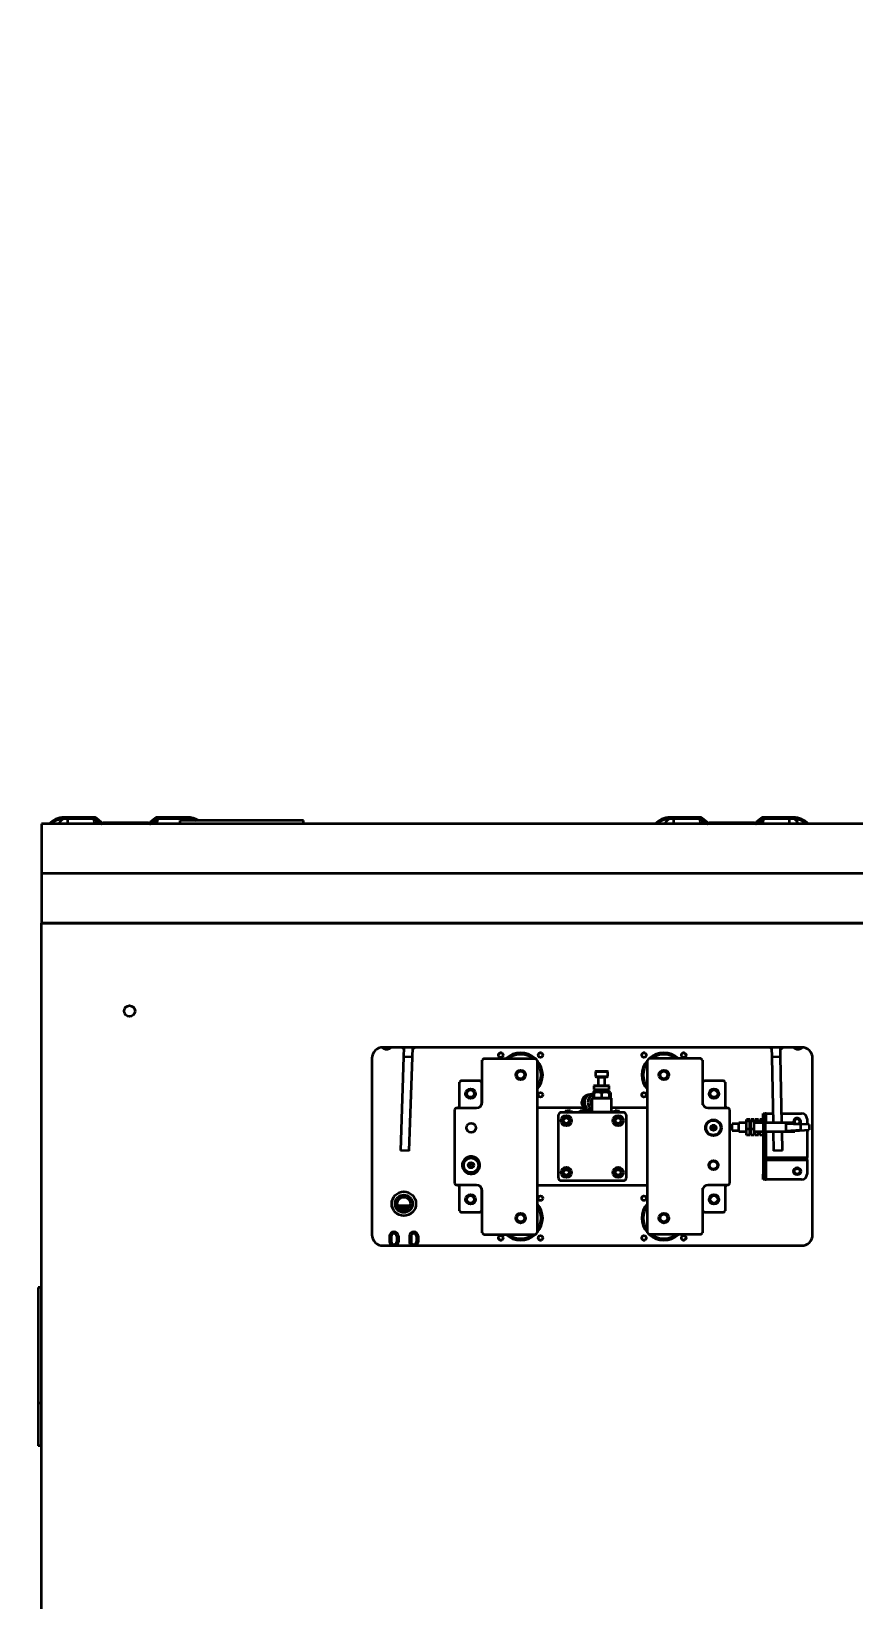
# Model space of a CAD drawing. Header units: millimetres. Extents: x 0 to 420, y 0 to 297.
# Drawn here: x 293.23 to 300.69, y 145.15 to 159.39 of the extents above; entities that cross this region are included whole.
import ezdxf

# ---------------------------------------------------------------- set-up
doc = ezdxf.new("R2010")
doc.units = ezdxf.units.MM
doc.layers.add('尺寸线层', color=150, linetype='Continuous')
doc.styles.add('SLDTEXTSTYLE2', font='TXT', dxfattribs={"width": 0.7})
doc.dimstyles.new('SLDDIMSTYLE0', dxfattribs={"dimtxt": 3.5, "dimasz": 3.302, "dimexe": 0, "dimexo": 0.0625, "dimgap": 0.875, "dimtad": 1, "dimdec": 1, "dimlfac": 100, "dimrnd": 1e-09, "dimzin": 12, "dimdsep": 46, "dimtxsty": 'SLDTEXTSTYLE2', "dimsah": 1, "dimcen": 0.09, "dimadec": 0, "dimazin": 3, "dimtfac": 1, "dimtdec": 3, "dimtofl": 0, "dimtmove": 0, "dimatfit": 3, "dimfxl": 0, "dimfrac": 2, "dimtolj": 1, "dimtzin": 12, "dimarcsym": 0})

# ---------------------------------------------------------------- blocks, each defined once
blk = doc.blocks.new('_D')
at = {"layer": '尺寸线层'}
for p, q in [((291.943, 202.641), (364.688, 202.641)), ((363.688, 202.641), (363.688, 128.58)), ((326.117, 128.58), (364.688, 128.58))]:
    blk.add_line(p, q, dxfattribs=at)
for points in [[(363.688, 202.641), (363.18, 199.339), (364.196, 199.339)], [(363.688, 128.58), (364.196, 131.882), (363.18, 131.882)]]:
    blk.add_solid(points, dxfattribs=at)
at = {"layer": '尺寸线层', "insert": (359.176, 158.538), "char_height": 3.5, "attachment_point": 1, "rotation": 90, "style": 'SLDTEXTSTYLE2'}
blk.add_mtext('7406.11', dxfattribs=at)

msp = doc.modelspace()

# ---------------------------------------------------------------- linework, layer by layer
at = {"color": 7, "linetype": 'Continuous', "lineweight": 35}
for p, q in [((303.317, 152.1922), (293.317, 152.1922)), ((293.317, 152.1922), (293.317, 151.7422)), ((293.7968, 152.252), (293.5227, 152.252)), ((293.5227, 152.2413), (293.5227, 152.252)), ((293.5573, 152.2408), (293.7927, 152.2408)), ((293.5573, 152.1922), (293.5573, 152.2408)), ((293.7927, 152.2408), (293.7968, 152.252)), ((293.7927, 152.2404), (293.7927, 152.2408)), ((293.812, 152.2338), (293.816, 152.245)), ((293.812, 152.2335), (293.812, 152.2338)), ((293.8561, 152.1964), (293.812, 152.2335)), ((293.8603, 152.2078), (293.816, 152.245)), ((293.8603, 152.2078), (293.8561, 152.1964)), ((293.8561, 152.1963), (293.8561, 152.1964)), ((293.8561, 152.1922), (293.8561, 152.1963)), ((293.8763, 152.202), (293.8728, 152.1922)), ((294.289, 152.202), (293.8763, 152.202)), ((294.289, 152.202), (294.2925, 152.1922)), ((294.3493, 152.245), (294.305, 152.2078)), ((294.305, 152.2078), (294.3092, 152.1964)), ((294.3534, 152.2335), (294.3092, 152.1964)), ((294.3092, 152.1964), (294.3092, 152.1963)), ((294.3092, 152.1963), (294.3093, 152.1922)), ((294.3493, 152.245), (294.3534, 152.2338)), ((294.3534, 152.2338), (294.3534, 152.2335)), ((294.3726, 152.2408), (294.3686, 152.252)), ((294.6427, 152.252), (294.3686, 152.252)), ((294.3726, 152.2408), (294.3726, 152.2404)), ((294.3726, 152.2408), (294.608, 152.2408)), ((294.577, 152.1922), (294.577, 152.2222)), ((295.697, 152.2222), (294.577, 152.2222)), ((294.608, 152.2222), (294.608, 152.2408)), ((294.6427, 152.2413), (294.6427, 152.252)), ((295.697, 152.1922), (295.697, 152.2222)), ((299.2968, 152.252), (299.0227, 152.252)), ((299.0227, 152.2413), (299.0227, 152.252)), ((299.0573, 152.2408), (299.2927, 152.2408)), ((299.0573, 152.1922), (299.0573, 152.2408)), ((299.2927, 152.2408), (299.2968, 152.252)), ((299.2927, 152.2404), (299.2927, 152.2408)), ((299.312, 152.2338), (299.316, 152.245)), ((299.312, 152.2335), (299.312, 152.2338)), ((299.3561, 152.1964), (299.312, 152.2335)), ((299.3603, 152.2078), (299.316, 152.245)), ((299.3603, 152.2078), (299.3561, 152.1964)), ((299.3561, 152.1963), (299.3561, 152.1964)), ((299.3561, 152.1922), (299.3561, 152.1963)), ((299.3763, 152.202), (299.3728, 152.1922)), ((299.789, 152.202), (299.3763, 152.202)), ((299.789, 152.202), (299.7925, 152.1922)), ((299.8493, 152.245), (299.805, 152.2078)), ((299.805, 152.2078), (299.8092, 152.1964)), ((299.8534, 152.2335), (299.8092, 152.1964)), ((299.8092, 152.1964), (299.8092, 152.1963)), ((299.8092, 152.1963), (299.8093, 152.1922)), ((299.8493, 152.245), (299.8534, 152.2338)), ((299.8534, 152.2338), (299.8534, 152.2335)), ((299.8726, 152.2408), (299.8686, 152.252)), ((300.1427, 152.252), (299.8686, 152.252)), ((299.8726, 152.2408), (299.8726, 152.2404)), ((299.8726, 152.2408), (300.108, 152.2408)), ((300.108, 152.1922), (300.108, 152.2408)), ((300.1427, 152.2413), (300.1427, 152.252)), ((303.317, 151.7422), (293.317, 151.7422)), ((293.317, 151.7422), (293.317, 151.2922)), ((303.317, 151.2922), (293.317, 151.2922)), ((293.317, 138.1922), (293.317, 151.2922)), ((293.317, 151.2922), (303.317, 151.2922)), ((296.4239, 150.1532), (296.4088, 150.1619)), ((300.217, 150.1622), (296.417, 150.1622)), ((296.6079, 150.1622), (296.605, 150.0762)), ((296.6849, 150.0735), (296.6879, 150.1622)), ((296.7073, 150.1622), (296.6972, 150.1536)), ((299.9453, 150.1622), (299.947, 150.074)), ((300.027, 150.0755), (300.0253, 150.1622)), ((300.2102, 150.1532), (300.2253, 150.1619)), ((296.317, 150.0622), (296.317, 148.4622)), ((296.605, 150.0762), (296.5768, 149.2266)), ((296.6849, 150.0735), (296.605, 150.0762)), ((296.6567, 149.224), (296.6849, 150.0735)), ((296.6972, 150.1536), (296.6874, 150.1474)), ((297.332, 150.0622), (297.317, 150.0472)), ((297.317, 149.6622), (297.317, 150.0472)), ((297.332, 150.0622), (297.802, 150.0622)), ((297.482, 150.1122), (297.467, 150.0972)), ((297.467, 150.0852), (297.467, 150.0972)), ((297.494, 150.1122), (297.482, 150.1122)), ((297.817, 150.0472), (297.802, 150.0622)), ((297.817, 150.0472), (297.817, 148.4772)), ((297.8547, 150.1122), (297.84, 150.1122)), ((298.794, 150.1122), (298.7794, 150.1122)), ((298.832, 150.0622), (298.817, 150.0472)), ((298.817, 148.4772), (298.817, 150.0472)), ((299.302, 150.0622), (298.832, 150.0622)), ((299.152, 150.1122), (299.14, 150.1122)), ((299.167, 150.0972), (299.152, 150.1122)), ((299.167, 150.0972), (299.167, 150.0852)), ((299.317, 150.0472), (299.302, 150.0622)), ((299.317, 150.0472), (299.317, 149.6622)), ((300.027, 150.0755), (299.947, 150.074)), ((299.947, 150.074), (299.9583, 149.4772)), ((300.0383, 149.4772), (300.027, 150.0755)), ((300.317, 148.4622), (300.317, 150.0622)), ((298.349, 149.9472), (298.346, 149.9442)), ((298.346, 149.9442), (298.346, 149.8982)), ((298.346, 149.9442), (298.402, 149.9442)), ((298.346, 149.8982), (298.349, 149.8952)), ((298.346, 149.8982), (298.402, 149.8982)), ((298.349, 149.9472), (298.402, 149.9472)), ((298.349, 149.8952), (298.402, 149.8952)), ((298.3751, 149.8952), (298.372, 149.8922)), ((298.372, 149.8922), (298.372, 149.8167)), ((298.372, 149.8922), (298.402, 149.8922)), ((298.402, 149.9472), (298.455, 149.9472)), ((298.402, 149.9442), (298.458, 149.9442)), ((298.402, 149.8982), (298.458, 149.8982)), ((298.402, 149.8952), (298.455, 149.8952)), ((298.402, 149.8922), (298.432, 149.8922)), ((298.432, 149.8922), (298.429, 149.8952)), ((298.432, 149.8167), (298.432, 149.8922)), ((298.458, 149.9442), (298.455, 149.9472)), ((298.455, 149.8952), (298.458, 149.8982)), ((298.458, 149.8982), (298.458, 149.9442)), ((297.127, 149.8622), (297.112, 149.8472)), ((297.112, 149.6122), (297.112, 149.8472)), ((297.127, 149.8622), (297.297, 149.8622)), ((297.312, 149.8472), (297.297, 149.8622)), ((297.312, 149.8472), (297.312, 149.6404)), ((298.3001, 149.7354), (298.2903, 149.7329)), ((298.3216, 149.7372), (298.3152, 149.7372)), ((298.3216, 149.7533), (298.332, 149.7561)), ((298.3216, 149.7533), (298.3216, 149.7057)), ((298.332, 149.7577), (298.325, 149.7548)), ((298.335, 149.8167), (298.332, 149.8137)), ((298.332, 149.8137), (298.332, 149.7807)), ((298.332, 149.8137), (298.402, 149.8137)), ((298.332, 149.7807), (298.335, 149.7777)), ((298.332, 149.7807), (298.402, 149.7807)), ((298.332, 149.7533), (298.367, 149.7577)), ((298.332, 149.7577), (298.332, 149.7533)), ((298.332, 149.7577), (298.367, 149.7577)), ((298.332, 149.7533), (298.332, 149.7057)), ((298.335, 149.8167), (298.402, 149.8167)), ((298.335, 149.7777), (298.402, 149.7777)), ((298.349, 149.7727), (298.346, 149.7697)), ((298.346, 149.7697), (298.346, 149.7577)), ((298.346, 149.7697), (298.402, 149.7697)), ((298.349, 149.7727), (298.402, 149.7727)), ((298.367, 149.7577), (298.402, 149.7533)), ((298.367, 149.7577), (298.437, 149.7577)), ((298.372, 149.7777), (298.372, 149.7727)), ((298.402, 149.8167), (298.469, 149.8167)), ((298.402, 149.8137), (298.472, 149.8137)), ((298.402, 149.7807), (298.472, 149.7807)), ((298.402, 149.7777), (298.469, 149.7777)), ((298.402, 149.7727), (298.455, 149.7727)), ((298.402, 149.7697), (298.458, 149.7697)), ((298.402, 149.7533), (298.437, 149.7577)), ((298.402, 149.7533), (298.402, 149.7057)), ((298.432, 149.7727), (298.432, 149.7777)), ((298.437, 149.7577), (298.472, 149.7533)), ((298.437, 149.7577), (298.472, 149.7577)), ((298.458, 149.7697), (298.455, 149.7727)), ((298.458, 149.7577), (298.458, 149.7697)), ((298.472, 149.8137), (298.469, 149.8167)), ((298.469, 149.7777), (298.472, 149.7807)), ((298.472, 149.7807), (298.472, 149.8137)), ((298.4791, 149.7548), (298.472, 149.7577)), ((298.472, 149.7533), (298.472, 149.7577)), ((298.472, 149.7552), (298.4825, 149.7533)), ((298.472, 149.7533), (298.472, 149.7057)), ((298.4825, 149.7533), (298.4789, 149.7542)), ((298.4825, 149.7533), (298.4825, 149.7057)), ((299.337, 149.8622), (299.322, 149.8472)), ((299.322, 149.6404), (299.322, 149.8472)), ((299.337, 149.8622), (299.507, 149.8622)), ((299.522, 149.8472), (299.507, 149.8622)), ((299.522, 149.8472), (299.522, 149.6122)), ((297.082, 149.6122), (297.067, 149.5972)), ((297.067, 149.5972), (297.067, 148.9272)), ((297.082, 149.6122), (297.267, 149.6122)), ((297.196, 149.7122), (297.228, 149.7122)), ((298.264, 149.6122), (297.817, 149.6122)), ((298.0739, 149.5837), (298.1133, 149.5907)), ((298.075, 149.5854), (298.1117, 149.5918)), ((298.1133, 149.5907), (298.1117, 149.5918)), ((298.1158, 149.5763), (298.1133, 149.5907)), ((298.1952, 149.5787), (298.214, 149.5896)), ((298.214, 149.5896), (298.2308, 149.5925)), ((298.2227, 149.6622), (298.2229, 149.6681)), ((298.2363, 149.5843), (298.2354, 149.5893)), ((298.2675, 149.597), (298.236, 149.5914)), ((298.236, 149.5914), (298.2379, 149.5806)), ((298.2393, 149.5961), (298.2369, 149.5925)), ((298.2487, 149.5946), (298.2369, 149.5925)), ((298.2369, 149.5925), (298.237, 149.5916)), ((298.2481, 149.5976), (298.2393, 149.5961)), ((298.2488, 149.5937), (298.2487, 149.5946)), ((298.2628, 149.6002), (298.254, 149.5986)), ((298.2664, 149.5977), (298.2546, 149.5956)), ((298.2547, 149.5947), (298.2546, 149.5956)), ((298.2664, 149.5977), (298.2628, 149.6002)), ((298.2666, 149.5968), (298.2664, 149.5977)), ((298.2695, 149.5861), (298.2675, 149.597)), ((298.2689, 149.5952), (298.2697, 149.5902)), ((298.2754, 149.5872), (298.2695, 149.5861)), ((298.2721, 149.5998), (298.2839, 149.6019)), ((298.2721, 149.5886), (298.274, 149.589)), ((298.278, 149.5722), (298.2754, 149.5872)), ((298.2763, 149.5873), (298.279, 149.5722)), ((298.2897, 149.5978), (298.2942, 149.5722)), ((298.317, 149.7057), (298.312, 149.7007)), ((298.312, 149.7007), (298.312, 149.5772)), ((298.312, 149.7007), (298.492, 149.7007)), ((298.317, 149.7057), (298.487, 149.7057)), ((298.492, 149.7007), (298.487, 149.7057)), ((298.492, 149.5772), (298.492, 149.7007)), ((298.817, 149.6122), (298.492, 149.6122)), ((298.5208, 149.5907), (298.5183, 149.5763)), ((298.5224, 149.5918), (298.5208, 149.5907)), ((298.5208, 149.5907), (298.5602, 149.5837)), ((298.5224, 149.5918), (298.559, 149.5854)), ((299.367, 149.6122), (299.552, 149.6122)), ((299.406, 149.7122), (299.438, 149.7122)), ((299.567, 149.5972), (299.552, 149.6122)), ((299.567, 148.9272), (299.567, 149.5972)), ((298.007, 149.5422), (298.007, 148.9822)), ((298.597, 149.5722), (298.037, 149.5722)), ((298.075, 149.5854), (298.0739, 149.5837)), ((298.0739, 149.5837), (298.0759, 149.5722)), ((298.0928, 149.5722), (298.1241, 149.5778)), ((298.1372, 149.5783), (298.1776, 149.5748)), ((298.2323, 149.5722), (298.231, 149.5794)), ((298.2379, 149.5806), (298.232, 149.5795)), ((298.232, 149.5795), (298.2333, 149.5722)), ((298.2327, 149.5817), (298.2346, 149.582)), ((298.312, 149.5772), (298.317, 149.5722)), ((298.312, 149.5772), (298.402, 149.5772)), ((298.402, 149.5772), (298.492, 149.5772)), ((298.487, 149.5722), (298.492, 149.5772)), ((298.4969, 149.5783), (298.492, 149.5779)), ((298.5413, 149.5722), (298.51, 149.5778)), ((298.5582, 149.5722), (298.5602, 149.5837)), ((298.5602, 149.5837), (298.559, 149.5854)), ((298.627, 148.9822), (298.627, 149.5422)), ((299.3495, 149.4586), (299.3607, 149.4738)), ((299.3607, 149.4738), (299.3719, 149.489)), ((299.4021, 149.4339), (299.411, 149.446)), ((299.411, 149.446), (299.4259, 149.4443)), ((299.4259, 149.4443), (299.432, 149.4306)), ((299.647, 149.4672), (299.587, 149.4672)), ((299.587, 149.4665), (299.587, 149.4672)), ((299.587, 149.4072), (299.587, 149.4665)), ((299.717, 149.4772), (299.647, 149.4772)), ((299.647, 149.4763), (299.647, 149.4772)), ((299.647, 149.3972), (299.647, 149.4763)), ((299.747, 149.5088), (299.717, 149.5088)), ((299.717, 149.4925), (299.717, 149.5088)), ((299.747, 149.4925), (299.717, 149.4925)), ((299.717, 149.4209), (299.717, 149.4925)), ((299.747, 149.4925), (299.747, 149.5088)), ((299.747, 149.4209), (299.747, 149.4925)), ((299.757, 149.4772), (299.747, 149.4772)), ((299.787, 149.5088), (299.757, 149.5088)), ((299.757, 149.4925), (299.757, 149.5088)), ((299.787, 149.4925), (299.757, 149.4925)), ((299.757, 149.4209), (299.757, 149.4925)), ((299.787, 149.4925), (299.787, 149.5088)), ((299.787, 149.4209), (299.787, 149.4925)), ((299.867, 149.4772), (299.787, 149.4772)), ((299.827, 149.5088), (299.797, 149.5088)), ((299.797, 149.4925), (299.797, 149.5088)), ((299.827, 149.4925), (299.797, 149.4925)), ((299.797, 149.4772), (299.797, 149.4925)), ((299.827, 149.4925), (299.827, 149.5088)), ((299.827, 149.4772), (299.827, 149.4925)), ((299.867, 149.5088), (299.837, 149.5088)), ((299.837, 149.4925), (299.837, 149.5088)), ((299.867, 149.4925), (299.837, 149.4925)), ((299.837, 149.4772), (299.837, 149.4925)), ((299.867, 149.5622), (299.887, 149.5622)), ((299.867, 149.5122), (299.867, 149.5622)), ((299.867, 149.5122), (299.867, 149.0122)), ((299.887, 149.5122), (299.867, 149.5122)), ((299.887, 149.5622), (299.887, 149.5122)), ((299.8944, 149.5622), (299.887, 149.5622)), ((299.887, 149.5122), (299.887, 149.0122)), ((300.077, 149.4772), (299.887, 149.4772)), ((299.8944, 149.5622), (299.9567, 149.5622)), ((299.8944, 149.4772), (299.8944, 149.5622)), ((300.0367, 149.5622), (300.217, 149.5622)), ((300.157, 149.4772), (300.077, 149.4772)), ((300.077, 149.4763), (300.077, 149.4772)), ((300.077, 149.3972), (300.077, 149.4763)), ((300.207, 149.462), (300.077, 149.4688)), ((300.157, 149.4763), (300.157, 149.4772)), ((300.157, 149.4646), (300.157, 149.4763)), ((300.287, 149.462), (300.157, 149.4688)), ((300.207, 149.462), (300.207, 149.4125)), ((300.267, 149.5122), (300.267, 149.463)), ((300.287, 149.462), (300.287, 149.4125)), ((299.4081, 149.4202), (299.4021, 149.4339)), ((299.4231, 149.4185), (299.4081, 149.4202)), ((299.432, 149.4306), (299.4231, 149.4185)), ((299.4734, 149.3907), (299.4622, 149.3755)), ((299.4846, 149.4059), (299.4734, 149.3907)), ((299.587, 149.4072), (299.647, 149.4072)), ((299.647, 149.3972), (299.717, 149.3972)), ((299.747, 149.4209), (299.717, 149.4209)), ((299.717, 149.3656), (299.717, 149.4209)), ((299.747, 149.3656), (299.717, 149.3656)), ((299.747, 149.3656), (299.747, 149.4209)), ((299.747, 149.3972), (299.757, 149.3972)), ((299.787, 149.4209), (299.757, 149.4209)), ((299.757, 149.3656), (299.757, 149.4209)), ((299.787, 149.3656), (299.757, 149.3656)), ((299.787, 149.3656), (299.787, 149.4209)), ((299.787, 149.3972), (299.867, 149.3972)), ((299.797, 149.3656), (299.797, 149.3972)), ((299.827, 149.3656), (299.797, 149.3656)), ((299.827, 149.3656), (299.827, 149.3972)), ((299.837, 149.3656), (299.837, 149.3972)), ((299.867, 149.3656), (299.837, 149.3656)), ((299.887, 149.3972), (300.077, 149.3972)), ((299.8944, 149.1622), (299.8944, 149.3972)), ((299.9598, 149.3972), (299.9631, 149.2242)), ((300.0431, 149.2257), (300.0398, 149.3972)), ((300.077, 149.4057), (300.207, 149.4125)), ((300.077, 149.3972), (300.157, 149.3972)), ((300.157, 149.4057), (300.287, 149.4125)), ((300.157, 149.3972), (300.157, 149.4099)), ((300.267, 149.4114), (300.267, 149.1622)), ((296.6567, 149.224), (296.5768, 149.2266)), ((297.1903, 149.1569), (297.2162, 149.1676)), ((297.2162, 149.1676), (297.2261, 149.1717)), ((299.887, 149.1622), (299.987, 149.1622)), ((299.887, 149.1422), (299.887, 149.1622)), ((300.0431, 149.2257), (299.9631, 149.2242)), ((299.987, 149.1422), (299.987, 149.1622)), ((299.987, 149.1622), (300.267, 149.1622)), ((300.267, 149.1422), (300.267, 149.1622)), ((297.1545, 149.1421), (297.1644, 149.1462)), ((297.1644, 149.1462), (297.1903, 149.1569)), ((297.2032, 149.0865), (297.2051, 149.1014)), ((297.2151, 149.0774), (297.2032, 149.0865)), ((297.2051, 149.1014), (297.219, 149.1071)), ((297.2179, 149.0168), (297.208, 149.0128)), ((297.2289, 149.0831), (297.2151, 149.0774)), ((297.2438, 149.0276), (297.2179, 149.0168)), ((297.219, 149.1071), (297.2309, 149.098)), ((297.2309, 149.098), (297.2289, 149.0831)), ((297.2697, 149.0383), (297.2438, 149.0276)), ((297.2796, 149.0424), (297.2697, 149.0383)), ((299.887, 149.1422), (299.987, 149.1422)), ((299.8944, 148.9622), (299.8944, 149.1422)), ((299.987, 149.1422), (300.267, 149.1422)), ((300.267, 149.1422), (300.267, 149.0122)), ((297.067, 148.9272), (297.082, 148.9122)), ((297.267, 148.9122), (297.082, 148.9122)), ((297.112, 148.6772), (297.112, 148.9122)), ((297.312, 148.884), (297.312, 148.6772)), ((297.817, 148.9122), (298.817, 148.9122)), ((298.037, 148.9522), (298.597, 148.9522)), ((299.322, 148.6772), (299.322, 148.884)), ((299.552, 148.9122), (299.367, 148.9122)), ((299.522, 148.9122), (299.522, 148.6772)), ((299.552, 148.9122), (299.567, 148.9272)), ((299.867, 149.0122), (299.887, 149.0122)), ((299.867, 148.9622), (299.867, 149.0122)), ((299.887, 148.9622), (299.867, 148.9622)), ((299.887, 149.0122), (299.887, 148.9622)), ((299.887, 148.9622), (299.8944, 148.9622)), ((300.217, 148.9622), (299.8944, 148.9622)), ((297.317, 148.4772), (297.317, 148.8622)), ((299.317, 148.8622), (299.317, 148.4772)), ((296.6643, 148.7242), (296.5498, 148.7242)), ((296.6604, 148.7149), (296.5537, 148.7149)), ((296.5663, 148.6982), (296.6478, 148.6982)), ((297.112, 148.6772), (297.127, 148.6622)), ((297.297, 148.6622), (297.127, 148.6622)), ((297.297, 148.6622), (297.312, 148.6772)), ((299.322, 148.6772), (299.337, 148.6622)), ((299.507, 148.6622), (299.337, 148.6622)), ((299.507, 148.6622), (299.522, 148.6772)), ((296.477, 148.4472), (296.477, 148.3972)), ((296.492, 148.4472), (296.492, 148.3972)), ((296.542, 148.4472), (296.542, 148.3972)), ((296.557, 148.4472), (296.557, 148.3972)), ((296.657, 148.4472), (296.657, 148.3972)), ((296.672, 148.4472), (296.672, 148.3972)), ((296.722, 148.4472), (296.722, 148.3972)), ((296.737, 148.4472), (296.737, 148.3972)), ((297.317, 148.4772), (297.332, 148.4622)), ((297.332, 148.4622), (297.802, 148.4622)), ((297.802, 148.4622), (297.817, 148.4772)), ((298.817, 148.4772), (298.832, 148.4622)), ((299.302, 148.4622), (298.832, 148.4622)), ((299.302, 148.4622), (299.317, 148.4772)), ((296.417, 148.3622), (300.217, 148.3622)), ((297.467, 148.4272), (297.467, 148.4392)), ((297.467, 148.4272), (297.482, 148.4122)), ((297.482, 148.4122), (297.494, 148.4122)), ((297.84, 148.4122), (297.8547, 148.4122)), ((298.7794, 148.4122), (298.794, 148.4122)), ((299.14, 148.4122), (299.152, 148.4122)), ((299.152, 148.4122), (299.167, 148.4272)), ((299.167, 148.4392), (299.167, 148.4272)), ((293.287, 147.9822), (293.287, 146.9322)), ((293.317, 147.9822), (293.287, 147.9822)), ((293.317, 146.9322), (293.287, 146.9322)), ((293.287, 146.9322), (293.287, 146.5422)), ((293.317, 146.5422), (293.287, 146.5422))]:
    msp.add_line(p, q, dxfattribs=at)
at = {"color": 7, "linetype": 'Continuous', "lineweight": 35, "flags": 128}
for points in [[(293.4802, 152.1922), (293.4854, 152.2044), (293.4921, 152.2166), (293.4993, 152.2265), (293.5069, 152.234), (293.5147, 152.239), (293.5227, 152.2413)], [(298.9802, 152.1922), (298.9854, 152.2044), (298.9921, 152.2166), (298.9993, 152.2265), (299.0069, 152.234), (299.0147, 152.239), (299.0227, 152.2413)], [(300.1851, 152.1922), (300.1799, 152.2044), (300.1732, 152.2166), (300.166, 152.2265), (300.1585, 152.234), (300.1506, 152.239), (300.1427, 152.2413)], [(296.6074, 150.1471), (296.5972, 150.1534), (296.5868, 150.1622)], [(299.9456, 150.148), (299.9369, 150.1536), (299.9268, 150.1622)], [(300.0473, 150.1622), (300.0369, 150.1534), (300.0256, 150.1465)], [(298.2273, 149.6364), (298.2244, 149.6463), (298.2227, 149.6622)], [(298.3057, 149.6622), (298.3073, 149.676), (298.312, 149.6886)], [(298.312, 149.6359), (298.3073, 149.6485), (298.3057, 149.6622)], [(298.2549, 149.5765), (298.2498, 149.5745), (298.2471, 149.5722)], [(300.157, 149.4722), (300.1594, 149.4696), (300.1604, 149.4686)]]:
    msp.add_lwpolyline(points, dxfattribs=at)
at = {"color": 7, "linetype": 'Continuous', "lineweight": 35}
for centre, radius in [((294.117, 150.4922), 0.05), ((297.4867, 150.0926), 0.021), ((297.8474, 150.0926), 0.021), ((298.7867, 150.0926), 0.021), ((299.1474, 150.0926), 0.021), ((297.667, 149.9122), 0.045), ((297.667, 149.9122), 0.034), ((298.967, 149.9122), 0.045), ((298.967, 149.9122), 0.034), ((297.212, 149.7422), 0.045), ((297.212, 149.7422), 0.034), ((297.8474, 149.7319), 0.021), ((298.7867, 149.7319), 0.021), ((299.422, 149.7422), 0.045), ((299.422, 149.7422), 0.034), ((297.217, 149.4322), 0.0425), ((298.082, 149.4972), 0.0475), ((298.082, 149.4972), 0.03), ((298.082, 149.4972), 0.0246), ((298.552, 149.4972), 0.0475), ((298.552, 149.4972), 0.03), ((298.552, 149.4972), 0.0246), ((299.417, 149.4322), 0.0725), ((299.417, 149.4322), 0.07), ((299.417, 149.4322), 0.067), ((299.417, 149.4322), 0.025), ((299.417, 149.4322), 0.0223), ((297.217, 149.0922), 0.07), ((297.217, 149.0922), 0.067), ((297.217, 149.0922), 0.025), ((297.217, 149.0922), 0.0223), ((298.082, 149.0272), 0.0475), ((298.082, 149.0272), 0.03), ((298.082, 149.0272), 0.0246), ((298.552, 149.0272), 0.0475), ((298.552, 149.0272), 0.03), ((298.552, 149.0272), 0.0246), ((299.417, 149.0922), 0.0425), ((299.417, 149.0922), 0.04), ((299.417, 149.0922), 0.036), ((300.177, 149.0372), 0.033), ((300.177, 149.0372), 0.025), ((296.607, 148.7422), 0.11), ((296.607, 148.7422), 0.08), ((296.607, 148.7422), 0.06), ((297.212, 148.7822), 0.045), ((297.212, 148.7822), 0.034), ((297.8474, 148.7926), 0.021), ((298.7867, 148.7926), 0.021), ((299.422, 148.7822), 0.045), ((299.422, 148.7822), 0.034), ((297.667, 148.6122), 0.045), ((297.667, 148.6122), 0.034), ((298.967, 148.6122), 0.045), ((298.967, 148.6122), 0.034), ((297.4867, 148.4319), 0.021), ((297.8474, 148.4319), 0.021), ((298.7867, 148.4319), 0.021), ((299.1474, 148.4319), 0.021)]:
    msp.add_circle(centre, radius, dxfattribs=at)
for centre, radius, start, end in [((293.5227, 152.072), 0.18, 90, 138.07414), ((293.7927, 152.2108), 0.03, 50.05864, 89.94136), ((293.7928, 152.2104), 0.03, 50.25006, 90.14099), ((293.8722, 152.2156), 0.025, 230.05818, 249.07521), ((293.8722, 152.2155), 0.025, 230.03813, 248.47642), ((294.2931, 152.2156), 0.025, 290.92479, 309.94182), ((294.2931, 152.2155), 0.025, 291.52358, 309.96187), ((294.3726, 152.2108), 0.03, 90.05864, 129.94136), ((294.3725, 152.2104), 0.03, 89.85901, 129.74994), ((294.6427, 152.072), 0.18, 56.59868, 90), ((294.6326, 152.199), 0.0435, 32.29607, 76.67902), ((299.0227, 152.072), 0.18, 90, 138.07414), ((299.2927, 152.2108), 0.03, 50.05864, 89.94136), ((299.2928, 152.2104), 0.03, 50.25006, 90.14099), ((299.3722, 152.2156), 0.025, 230.05818, 249.07521), ((299.3722, 152.2155), 0.025, 230.03813, 248.47642), ((299.7931, 152.2156), 0.025, 290.92479, 309.94182), ((299.7931, 152.2155), 0.025, 291.52358, 309.96187), ((299.8726, 152.2108), 0.03, 90.05864, 129.94136), ((299.8725, 152.2104), 0.03, 89.85901, 129.74994), ((300.1427, 152.072), 0.18, 41.92586, 90), ((296.417, 150.0622), 0.1, 90, 180), ((296.4514, 150.2008), 0.055, 240, 315.46064), ((300.1827, 150.2008), 0.055, 224.53936, 300), ((300.217, 150.0622), 0.1, 0, 90), ((297.667, 149.9122), 0.2, 48.59038, 131.40962), ((297.667, 149.9122), 0.187, 53.33485, 126.66515), ((297.667, 149.9122), 0.2, 318.59038, 41.40962), ((297.667, 149.9122), 0.187, 323.33485, 36.66515), ((298.967, 149.9122), 0.2, 138.59038, 221.40962), ((298.967, 149.9122), 0.187, 143.33485, 216.66515), ((298.967, 149.9122), 0.2, 48.59038, 131.40962), ((298.967, 149.9122), 0.187, 53.33485, 126.66515), ((298.2886, 149.6659), 0.0657, 98.52087, 178.10939), ((298.3019, 149.6656), 0.0689, 95.71614, 182.80532), ((298.3042, 149.6655), 0.0691, 98.59239, 182.70044), ((298.3069, 149.6653), 0.0697, 104.5916, 182.47612), ((298.3091, 149.6652), 0.0703, 105.47751, 182.44247), ((298.3183, 149.6658), 0.0716, 92.48911, 182.81659), ((298.3512, 149.6642), 0.0747, 113.35658, 181.49059), ((297.132, 149.6122), 0.03, 131.81031, 180), ((297.267, 149.6622), 0.05, 270, 0), ((298.2928, 149.6603), 0.0697, 200.06363, 223.55242), ((298.2996, 149.6637), 0.0695, 119.49325, 181.23262), ((298.3021, 149.6616), 0.072, 179.47567, 223.23595), ((298.2315, 149.5886), 0.004, 10, 100), ((298.3086, 149.6616), 0.0755, 179.53996, 220.87597), ((298.3107, 149.6616), 0.0755, 179.53996, 220.87597), ((298.3127, 149.6616), 0.0755, 179.53996, 220.87597), ((298.3149, 149.6616), 0.076, 179.54597, 220.51513), ((298.3256, 149.6616), 0.0787, 179.56553, 220.57776), ((298.2728, 149.5959), 0.004, 100, 190), ((298.2717, 149.5906), 0.002, 190, 280), ((298.2744, 149.587), 0.002, 10, 100), ((298.353, 149.661), 0.0765, 179.09945, 237.59901), ((298.2848, 149.597), 0.005, 10, 100), ((299.367, 149.6622), 0.05, 180, 270), ((299.502, 149.6122), 0.03, 0, 48.18969), ((298.037, 149.5422), 0.03, 90, 180), ((298.1328, 149.5285), 0.05, 85, 100), ((298.1802, 149.6047), 0.03, 265, 300), ((298.233, 149.5797), 0.002, 100, 190), ((298.2343, 149.584), 0.002, 280, 10), ((298.2573, 149.5627), 0.014, 43.09685, 100), ((298.5013, 149.5285), 0.05, 80, 95), ((298.597, 149.5422), 0.03, 0, 90), ((300.177, 149.4872), 0.033, 90, 197.6397), ((300.177, 149.4872), 0.025, 305.88661, 203.57818), ((300.177, 149.4872), 0.033, 320.86504, 90), ((300.217, 149.5122), 0.05, 0, 90), ((297.217, 149.0922), 0.08, 83.52211, 141.43216), ((297.217, 149.0922), 0.0754, 314.29316, 90.66112), ((297.217, 149.0922), 0.08, 321.43216, 83.52211), ((297.217, 149.0922), 0.08, 141.43216, 263.52211), ((297.217, 149.0922), 0.0754, 134.29316, 270.66112), ((297.217, 149.0922), 0.08, 263.52211, 321.43216), ((297.132, 148.9122), 0.03, 180, 228.18969), ((297.267, 148.8622), 0.05, 0, 90), ((298.037, 148.9822), 0.03, 180, 270), ((298.597, 148.9822), 0.03, 270, 0), ((299.367, 148.8622), 0.05, 90, 180), ((299.502, 148.9122), 0.03, 311.81031, 0), ((300.217, 149.0122), 0.05, 270, 0), ((297.667, 148.6122), 0.2, 318.59038, 41.40962), ((298.967, 148.6122), 0.2, 138.59038, 221.40962), ((297.667, 148.6122), 0.187, 323.33485, 36.66515), ((298.967, 148.6122), 0.187, 143.33485, 216.66515), ((296.417, 148.4622), 0.1, 180, 270), ((296.517, 148.4472), 0.04, 0, 180), ((296.517, 148.4472), 0.025, 0, 180), ((296.697, 148.4472), 0.04, 0, 180), ((296.697, 148.4472), 0.025, 0, 180), ((297.667, 148.6122), 0.2, 228.59038, 311.40962), ((297.667, 148.6122), 0.187, 233.33485, 306.66515), ((298.967, 148.6122), 0.2, 228.59038, 311.40962), ((298.967, 148.6122), 0.187, 233.33485, 306.66515), ((300.217, 148.4622), 0.1, 270, 0), ((296.517, 148.3972), 0.04, 180, 241.04498), ((296.517, 148.3972), 0.025, 180, 0), ((296.517, 148.3972), 0.04, 298.95502, 0), ((296.697, 148.3972), 0.04, 180, 241.04498), ((296.697, 148.3972), 0.025, 180, 0), ((296.697, 148.3972), 0.04, 298.95502, 0)]:
    msp.add_arc(centre, radius, start, end, dxfattribs=at)
for centre, major_axis, start_param, end_param in [((293.7967, 152.2219), (0.0103, 0.0282), 5.9346182, 6.6317524), ((293.8764, 152.227), (0.0086, 0.0235), 2.7930256, 3.4901597), ((294.289, 152.227), (0.0086, -0.0235), 5.9346182, 6.6317524), ((294.3686, 152.2219), (0.0103, -0.0282), 2.7930256, 3.4901597), ((299.2967, 152.2219), (0.0103, 0.0282), 5.9346182, 6.6317524), ((299.3764, 152.227), (0.0086, 0.0235), 2.7930256, 3.4901597), ((299.789, 152.227), (0.0086, -0.0235), 5.9346182, 6.6317524), ((299.8686, 152.2219), (0.0103, -0.0282), 2.7930256, 3.4901597)]:
    msp.add_ellipse(centre, major_axis=major_axis, ratio=0.9984484, start_param=start_param, end_param=end_param, dxfattribs=at)
for points, knots in [([(293.4035, 152.1922), (293.4082, 152.1966), (293.4181, 152.206), (293.4356, 152.2178), (293.4521, 152.2263), (293.4661, 152.2318), (293.477, 152.2352), (293.4888, 152.2381), (293.504, 152.2407), (293.5156, 152.2411), (293.5227, 152.2413)], [0, 0, 0, 0, 0.14478342, 0.30981795, 0.47580921, 0.56490335, 0.65145503, 0.7354643, 0.84030082, 1, 1, 1, 1]), ([(293.5227, 152.2413), (293.5274, 152.2412), (293.5359, 152.241), (293.5475, 152.2409), (293.5544, 152.2408), (293.5573, 152.2408)], [0, 0, 0, 0, 0.4261057, 0.7577704, 1, 1, 1, 1]), ([(293.8075, 152.1922), (293.8056, 152.1971), (293.8012, 152.2085), (293.797, 152.2229), (293.7938, 152.2355), (293.7931, 152.2388), (293.7927, 152.2404)], [0, 0, 0, 0, 0.1821649, 0.4323527, 0.7058639, 1, 1, 1, 1]), ([(293.812, 152.2335), (293.8123, 152.2321), (293.8128, 152.2293), (293.8155, 152.2185), (293.8191, 152.2061), (293.8232, 152.1963), (293.8249, 152.1922)], [0, 0, 0, 0, 0.2975671, 0.5731451, 0.8225963, 1, 1, 1, 1]), ([(294.3405, 152.1922), (294.3412, 152.1938), (294.3433, 152.1987), (294.3458, 152.2058), (294.3483, 152.2135), (294.3507, 152.2219), (294.3526, 152.2299), (294.3531, 152.2323), (294.3534, 152.2335)], [0, 0, 0, 0, 0.0672993, 0.2080818, 0.3432202, 0.4806891, 0.7352605, 1, 1, 1, 1]), ([(294.3726, 152.2404), (294.3724, 152.2396), (294.3721, 152.2379), (294.3707, 152.2323), (294.3689, 152.2253), (294.3666, 152.2171), (294.3635, 152.2069), (294.36, 152.1978), (294.3578, 152.1922)], [0, 0, 0, 0, 0.1789036, 0.3513678, 0.5160019, 0.6560423, 0.7906072, 1, 1, 1, 1]), ([(294.608, 152.2408), (294.6108, 152.2408), (294.6175, 152.2409), (294.6291, 152.241), (294.6378, 152.2412), (294.6427, 152.2413)], [0, 0, 0, 0, 0.2265988, 0.561025, 1, 1, 1, 1]), ([(294.6427, 152.2413), (294.6494, 152.2411), (294.6606, 152.2407), (294.6769, 152.2381), (294.6917, 152.2343), (294.7064, 152.2295), (294.7152, 152.2245), (294.7192, 152.2222)], [0, 0, 0, 0, 0.2548068, 0.4207852, 0.6178156, 0.8289032, 1, 1, 1, 1]), ([(298.9035, 152.1922), (298.9082, 152.1966), (298.9181, 152.206), (298.9356, 152.2178), (298.9521, 152.2263), (298.9661, 152.2318), (298.977, 152.2352), (298.9888, 152.2381), (299.004, 152.2407), (299.0156, 152.2411), (299.0227, 152.2413)], [0, 0, 0, 0, 0.1447834, 0.309818, 0.4758092, 0.5649034, 0.651455, 0.7354643, 0.8403008, 1, 1, 1, 1]), ([(299.0227, 152.2413), (299.0274, 152.2412), (299.0359, 152.241), (299.0475, 152.2409), (299.0544, 152.2408), (299.0573, 152.2408)], [0, 0, 0, 0, 0.4261057, 0.7577704, 1, 1, 1, 1]), ([(299.3075, 152.1922), (299.3056, 152.1971), (299.3012, 152.2085), (299.297, 152.2229), (299.2938, 152.2355), (299.2931, 152.2388), (299.2927, 152.2404)], [0, 0, 0, 0, 0.1821649, 0.4323527, 0.7058639, 1, 1, 1, 1]), ([(299.312, 152.2335), (299.3123, 152.2321), (299.3128, 152.2293), (299.3155, 152.2185), (299.3191, 152.2061), (299.3232, 152.1963), (299.3249, 152.1922)], [0, 0, 0, 0, 0.29756711, 0.5731451, 0.82259625, 1, 1, 1, 1]), ([(299.8405, 152.1922), (299.8412, 152.1938), (299.8433, 152.1987), (299.8458, 152.2058), (299.8483, 152.2135), (299.8507, 152.2219), (299.8526, 152.2299), (299.8531, 152.2323), (299.8534, 152.2335)], [0, 0, 0, 0, 0.0672993, 0.2080818, 0.3432202, 0.4806891, 0.7352605, 1, 1, 1, 1]), ([(299.8726, 152.2404), (299.8724, 152.2396), (299.8721, 152.2379), (299.8707, 152.2323), (299.8689, 152.2253), (299.8666, 152.2171), (299.8635, 152.2069), (299.86, 152.1978), (299.8578, 152.1922)], [0, 0, 0, 0, 0.1789036, 0.3513678, 0.5160019, 0.6560423, 0.7906072, 1, 1, 1, 1]), ([(300.108, 152.2408), (300.1108, 152.2408), (300.1175, 152.2409), (300.1291, 152.241), (300.1378, 152.2412), (300.1427, 152.2413)], [0, 0, 0, 0, 0.22659875, 0.56102502, 1, 1, 1, 1]), ([(300.1427, 152.2413), (300.1494, 152.2411), (300.1606, 152.2407), (300.1769, 152.2381), (300.1917, 152.2344), (300.2123, 152.2272), (300.2362, 152.2139), (300.2545, 152.201), (300.2616, 152.1925), (300.2618, 152.1922)], [0, 0, 0, 0, 0.1537645, 0.253925, 0.3728241, 0.500206, 0.7480704, 0.9925107, 1, 1, 1, 1]), ([(298.2487, 149.5946), (298.2486, 149.5952), (298.2484, 149.5962), (298.2482, 149.5972), (298.2481, 149.5976)], [0, 0, 0, 0, 0.5600375, 1, 1, 1, 1]), ([(298.2546, 149.5956), (298.2545, 149.5962), (298.2543, 149.5972), (298.2541, 149.5982), (298.254, 149.5986)], [0, 0, 0, 0, 0.5600375, 1, 1, 1, 1])]:
    msp.add_open_spline(points, degree=3, knots=knots, dxfattribs=at)

# ---------------------------------------------------------------- dimensions: what is measured, and where the dimension line sits
at = {"layer": '尺寸线层'}
dim = msp.add_linear_dim(base=(363.6876, 128.5802), p1=(291.9431, 202.6412), p2=(326.1167, 128.5802), angle=90, dimstyle='SLDDIMSTYLE0', dxfattribs=at)
dim.commit()
dim.dimension.update_dxf_attribs({"geometry": '_D', "text_midpoint": (363.6876, 163.9067), "dimtype": 160})

doc.saveas('drawing.dxf')
